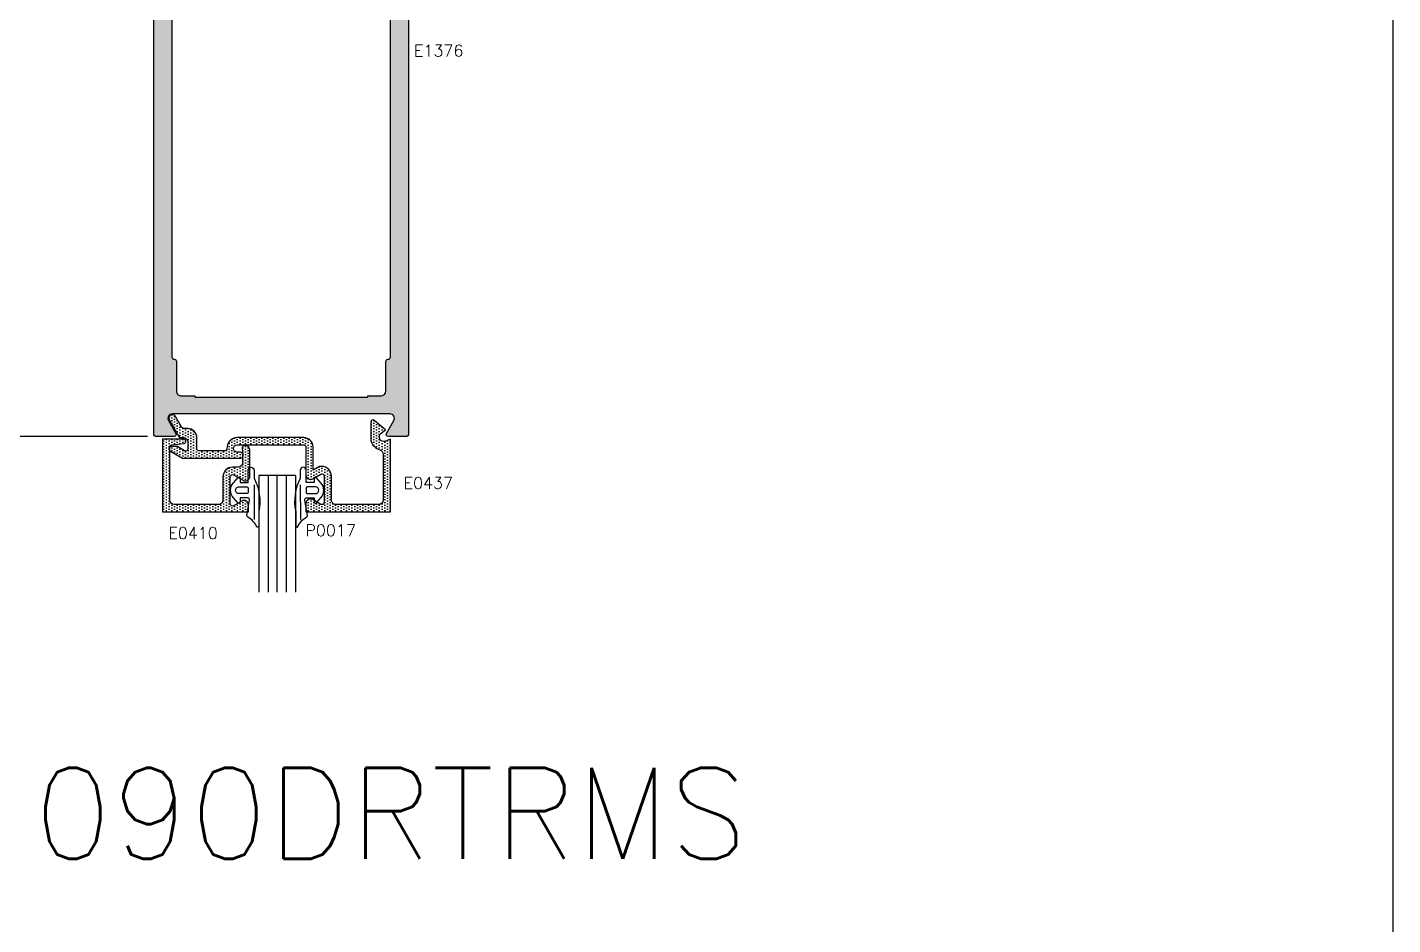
# Model space of a CAD drawing. Extents: x 0 to 130, y 0 to 90.
# Drawn here: x 5.02 to 14.4, y 45.24 to 51.4 of the extents above; entities that cross this region are included whole.
import ezdxf

# ---------------------------------------------------------------- set-up
doc = ezdxf.new("R2010")
doc.units = 0
doc.header["$MEASUREMENT"] = 0
doc.header["$PDMODE"] = 3
doc.layers.get('0').update_dxf_attribs({"linetype": 'CONTINUOUS'})
doc.layers.get('DEFPOINTS').update_dxf_attribs({"linetype": 'CONTINUOUS'})
for name, color, linetype in [('R-ANNO-DIMS', 3, 'CONTINUOUS'), ('R-ANNO-TEXT', 6, 'CONTINUOUS'), ('R-DET1', 4, 'CONTINUOUS'), ('R-DET2', 2, 'CONTINUOUS'), ('R-OTLN', 1, 'CONTINUOUS'), ('R-PAT1', 5, 'CONTINUOUS'), ('TITLE', 7, 'CONTINUOUS')]:
    doc.layers.add(name, color=color, linetype=linetype)
doc.styles.get("Standard").update_dxf_attribs({"font": 'simplex'})
doc.dimstyles.new('1X', dxfattribs={"dimscale": 0, "dimtxt": 0.08, "dimasz": 0.09, "dimexe": 0.062, "dimexo": 0.062, "dimgap": 0.045, "dimtad": 0, "dimdec": 4, "dimzin": 4, "dimtxsty": 'STANDARD', "dimcen": 0, "dimazin": 3, "dimtp": 0.02, "dimtfac": 1, "dimtdec": 4, "dimtofl": 0, "dimtmove": 0, "dimatfit": 3, "dimtolj": 1, "dimtzin": 4})
pattern_1 = [(270, (2.623095042523798, 55.64542432655807), (0.01875, -0.009375000000000003), [0, -0.01875])]

# ---------------------------------------------------------------- blocks, each defined once
blk = doc.blocks.new('*D74')
at = {"layer": 'DEFPOINTS', "color": 0}
for p in [(5.924271584906371, 52.58751069733228), (4.876760505770596, 48.58751069733228), (5.913271584906369, 48.58751069733228)]:
    blk.add_point(p, dxfattribs=at)
at = {"layer": 'R-ANNO-DIMS', "color": 0}
for p, q in [((5.862271584906371, 52.58751069733228), (4.814760505770597, 52.58751069733228)), ((4.876760505770597, 52.49751069733227), (4.876760505770597, 50.46038497292269)), ((4.876760505770596, 48.67751069733228), (4.876760505770597, 50.26371830625602)), ((5.851271584906368, 48.58751069733228), (4.814760505770596, 48.58751069733228))]:
    blk.add_line(p, q, dxfattribs=at)
for points in [[(4.861760505770597, 52.49751069733227), (4.891760505770597, 52.49751069733227), (4.876760505770597, 52.58751069733228)], [(4.861760505770596, 48.67751069733228), (4.891760505770596, 48.67751069733228), (4.876760505770596, 48.58751069733228)]]:
    blk.add_solid(points, dxfattribs=at)
at = {"layer": 'R-ANNO-DIMS', "color": 0, "insert": (4.876760505770588, 50.36205163958935), "char_height": 0.08, "attachment_point": 5, "rotation": 90}
blk.add_mtext('\\A1;4"', dxfattribs=at)

msp = doc.modelspace()

# ---------------------------------------------------------------- hatches: boundary and pattern name
at = {"layer": 'R-PAT1'}
h = msp.add_hatch(dxfattribs=at)
h.set_pattern_fill('DOTS', color=256, scale=0.3, style=0)
h.set_pattern_definition([(0, (-4.05423527865474, 45.86218021456906), (0.009375, 0.01875), [0, -0.01875])])
edge = h.paths.add_edge_path()
edge.add_line((6.768271584906369, 48.74351069733228), (6.021879272423689, 48.74351069733228))
edge.add_arc((6.021879268871984, 48.71251069938285), 0.03099999794942419, 89.99999343555797, 210.0000065644403)
edge.add_line((5.995032484906369, 48.69701069733227), (6.045261983187805, 48.61001070030892))
edge.add_arc((6.032271603849605, 48.60251069733228), 0.01499999999999929, -90.0000000000017, 30.00001312887582, ccw=False)
edge.add_line((6.032271603849605, 48.58751069733228), (5.913271584906369, 48.58751069733228))
edge.add_arc((5.913271584906369, 48.60751069733227), 0.01999999999999957, 180, 270, ccw=False)
edge.add_line((5.893271584906369, 48.60751069733227), (5.893271584906369, 52.55651069733227))
edge.add_arc((5.92427158490637, 52.55651069733228), 0.03100000000000014, 89.9999999999992, 180.0000000000016, ccw=False)
edge.add_line((5.92427158490637, 52.58751069733228), (5.987271584906368, 52.58751069733228))
edge.add_arc((5.987271584906369, 52.55651069733228), 0.03099999999999969, 1.5916157281026244e-12, 90.00000000000159, ccw=False)
edge.add_line((6.018271584906369, 52.55651069733228), (6.018271584906369, 52.22251069733228))
edge.add_arc((6.028271584906368, 52.22251069733228), 0.009999999999998899, 180.0000000000051, 270.0000000000051)
edge.add_line((6.028271584906369, 52.21251069733228), (6.768271584906369, 52.21251069733228))
edge.add_line((6.768271584906369, 52.21251069733228), (7.508271584906364, 52.21251069733228))
edge.add_arc((7.508271584906365, 52.22251069733228), 0.009999999999998899, 269.9999999999949, 359.9999999999949)
edge.add_line((7.518271584906364, 52.22251069733228), (7.518271584906365, 52.55651069733227))
edge.add_arc((7.549271584906368, 52.55651069733228), 0.03100000000000236, 90, 180, ccw=False)
edge.add_line((7.549271584906368, 52.58751069733228), (7.612271584906367, 52.58751069733228))
edge.add_arc((7.612271584906367, 52.55651069733228), 0.03100000000000058, 0, 90, ccw=False)
edge.add_line((7.643271584906367, 52.55651069733228), (7.643271584906369, 48.60751069733228))
edge.add_arc((7.623271584906371, 48.60751069733228), 0.0199999999999978, 269.9999999999949, 359.9999999999949, ccw=False)
edge.add_line((7.623271584906369, 48.58751069733228), (7.504271965963282, 48.58751069733228))
edge.add_arc((7.504271965963282, 48.60251069733228), 0.01500000000000323, 150.0002338362327, 270.0000000000017, ccw=False)
edge.add_line((7.49128155429753, 48.61001064431572), (7.541510648164637, 48.69701080689985))
edge.add_arc((7.514663797388755, 48.71251069733228), 0.03100000000000018, 330.0002338362317, 450)
edge.add_line((7.514663797388755, 48.74351069733228), (6.768271584906369, 48.74351069733228))
edge = h.paths.add_edge_path(flags=16)
edge.add_line((6.03327158490637, 49.11851069733228), (6.034271584906369, 49.11851069733228))
edge.add_arc((6.034271584906369, 49.10351069733228), 0.01499999999999924, -5.115907697472721e-12, 89.9999999999983, ccw=False)
edge.add_line((6.049271584906368, 49.10351069733228), (6.04927158490637, 48.89951069733228))
edge.add_arc((6.080271584906369, 48.89951069733228), 0.03099999999999969, 180.0000000000017, 270.0000000000016)
edge.add_line((6.08027158490637, 48.86851069733228), (6.174271584906368, 48.86851069733228))
edge.add_line((6.174271584906368, 48.86851069733228), (6.174271584906366, 48.85851069733229))
edge.add_line((6.174271584906366, 48.85851069733228), (6.768271584906369, 48.85851069733228))
edge.add_line((6.768271584906369, 48.85851069733228), (7.36227158490637, 48.85851069733228))
edge.add_line((7.36227158490637, 48.85851069733228), (7.36227158490637, 48.86851069733228))
edge.add_line((7.36227158490637, 48.86851069733228), (7.456271584906368, 48.86851069733228))
edge.add_arc((7.456271584906369, 48.89951069733228), 0.03099999999999969, 269.9999999999984, 359.9999999999984)
edge.add_line((7.487271584906368, 48.89951069733227), (7.48727158490637, 49.10351069733228))
edge.add_arc((7.502271584906369, 49.10351069733228), 0.01499999999999879, 90.00000000000682, 180.0000000000068, ccw=False)
edge.add_line((7.502271584906367, 49.11851069733228), (7.503271584906368, 49.11851069733228))
edge.add_arc((7.503271584906368, 49.13351069733228), 0.01500000000000057, 270, 360)
edge.add_line((7.518271584906369, 49.13351069733228), (7.518271584906371, 51.83751069733228))
edge.add_arc((7.50827158490637, 51.83751069733228), 0.01000000000000068, 359.9999999999949, 450.0000000000458)
edge.add_line((7.508271584906362, 51.84751069733228), (7.497271584906379, 51.84751069733227))
edge.add_arc((7.497271584906369, 51.85751069733227), 0.009999999999998899, 180.0000000000051, 270.000000000056, ccw=False)
edge.add_line((7.48727158490637, 51.85751069733227), (7.487271584906368, 52.06651069733228))
edge.add_arc((7.456271584906368, 52.06651069733228), 0.03100000000000058, 0, 90)
edge.add_line((7.456271584906368, 52.09751069733228), (6.768271584906369, 52.09751069733228))
edge.add_line((6.768271584906369, 52.09751069733228), (6.08027158490637, 52.09751069733228))
edge.add_arc((6.080271584906371, 52.06651069733228), 0.03099999999999969, 90.00000000000165, 180.0000000000017)
edge.add_line((6.049271584906371, 52.06651069733228), (6.04927158490637, 51.85751009738227))
edge.add_arc((6.039271584906372, 51.85751009738227), 0.00999999999999801, 269.9942704220027, 359.9999999999949, ccw=False)
edge.add_line((6.039270584906365, 51.84751009743227), (6.028272584906377, 51.84751119723228))
edge.add_arc((6.028271584906369, 51.83751119728228), 0.009999999999998007, 89.9942704219951, 179.9999999999949)
edge.add_line((6.018271584906371, 51.83751119728228), (6.018271584906369, 49.13351069733228))
edge.add_arc((6.03327158490637, 49.13351069733228), 0.01500000000000057, 180, 270)
h = msp.add_hatch(dxfattribs=at)
h.set_pattern_fill('DOTS', color=256, scale=0.3, angle=-90.00000000000001, style=0)
h.set_pattern_definition(pattern_1)
edge = h.paths.add_edge_path()
edge.add_line((6.104376268871984, 48.49052099938285), (6.055895268871986, 48.51851069938285))
edge.add_line((6.055895268871986, 48.51851069938285), (6.011877268871984, 48.51851081578818))
edge.add_arc((6.011877268871984, 48.50351079938285), 0.01500001640532567, 90, 240.000036178873)
edge.add_line((6.004377268871984, 48.49052039938285), (6.090998268871985, 48.44051109938285))
edge.add_line((6.090998268871985, 48.44051109938285), (6.487959268871986, 48.44051118030623))
edge.add_arc((6.487959268871982, 48.46051079938285), 0.01999961907662318, 270.0000000000102, 367.4232191139295)
edge.add_arc((6.487959557507843, 48.4605115654913), 0.01999923389363416, 7.421149520872579, 90.000826912495)
edge.add_line((6.487959268871986, 48.48051079938286), (6.465960268871985, 48.48051059938285))
edge.add_arc((6.465960268871983, 48.50551059938285), 0.02500000000000124, 90.00229183117938, 270.0000000000041, ccw=False)
edge.add_line((6.465959268871984, 48.53051059936286), (6.696378968871986, 48.53051069938285))
edge.add_line((6.696378968871986, 48.53051069938285), (6.922876568871985, 48.53051089938285))
edge.add_arc((6.922876568871985, 48.51551089938285), 0.01500000000000057, 0, 90, ccw=False)
edge.add_line((6.937876568871985, 48.51551089938285), (6.937878058061667, 48.32500489938285))
edge.add_arc((6.968878068871987, 48.32500489938285), 0.03100001081032033, 180.0000000000017, 299.9999884644395)
edge.add_line((6.984378068871987, 48.29815809938285), (7.040376568871984, 48.33048979938285))
edge.add_arc((7.047876568871985, 48.31749949938285), 0.01499992980283686, -3.410605131648481e-12, 120.00015480774411, ccw=False)
edge.add_line((7.062876498674822, 48.31749949938285), (7.062876568871985, 48.13551075938285))
edge.add_arc((7.047876568871985, 48.13551075938285), 0.01500000000000057, 239.9999406858361, 359.9999999999966, ccw=False)
edge.add_line((7.04037655542399, 48.1225203860903), (6.98437812212709, 48.15485173162338))
edge.add_arc((6.968878068871987, 48.12800485938286), 0.03100010000000007, 59.99999305305868, 180.0000000000049)
edge.add_line((6.937877968871987, 48.12800485938286), (6.937879768871987, 48.07051069938286))
edge.add_line((6.937879768871987, 48.07051069938286), (7.518877268871982, 48.07051069938286))
edge.add_line((7.518877268871982, 48.07051069938286), (7.518877268871982, 48.57051069938286))
edge.add_line((7.518877268871982, 48.57051069938286), (7.484384298871987, 48.55672469938285))
edge.add_arc((7.472879648871986, 48.58551079938285), 0.03099994394886057, 127.47490834800499, 291.7846092486225, ccw=False)
edge.add_line((7.454018850962147, 48.61011297056827), (7.484972238871983, 48.63413819938285))
edge.add_line((7.484972238871983, 48.63413819938285), (7.407521746919464, 48.69912547322578))
edge.add_arc((7.397878868871988, 48.68763569938285), 0.01500000000000052, 49.99469487065984, 180.0000000000068)
edge.add_line((7.382878868871988, 48.68763569938285), (7.382882216876101, 48.56207008584002))
edge.add_arc((7.472879491913732, 48.58551071112032), 0.0929998517618747, 194.5988618965204, 253.6051380217327)
edge.add_arc((7.437879798871982, 48.46655279938285), 0.03100000016533085, 0, 73.60501923009122, ccw=False)
edge.add_line((7.468879799037314, 48.46655279938285), (7.468879798871985, 48.15151054938286))
edge.add_arc((7.437879798871984, 48.15151054938286), 0.03100000000000058, 270.00001848250776, 359.99999999999835, ccw=False)
edge.add_line((7.437879808871983, 48.12051054938286), (7.143877268871986, 48.12051054938286))
edge.add_arc((7.143877268871986, 48.15151054938286), 0.03100000000000147, 179.9999630349828, 270, ccw=False)
edge.add_line((7.112877268871991, 48.15151056938286), (7.112876565079063, 48.31749949938285))
edge.add_arc((7.047876568871985, 48.31749949938285), 0.06499999620707797, 359.9999999999992, 450.2454029956547)
edge.add_line((7.047598168871986, 48.38249889938285), (7.030458668871987, 48.38249949938285))
edge.add_line((7.030458668871987, 48.38249949938285), (6.987879068871987, 48.35791599938285))
edge.add_line((6.987879068871987, 48.35791599938285), (6.987876568871986, 48.51551059938286))
edge.add_arc((6.922876568871986, 48.51551059938285), 0.0649999999999995, 1.565811535489744e-12, 90.00000000000156)
edge.add_line((6.922876568871985, 48.58051059938285), (6.465960268871985, 48.58051101434174))
edge.add_arc((6.465961644946114, 48.51050761077599), 0.07000340357927444, 90.00112627723627, 183.3696336210385)
edge.add_arc((6.381105268871984, 48.50551059938285), 0.01499997685864759, -90, 3.3724719556386162, ccw=False)
edge.add_line((6.381105268871984, 48.49051062252421), (6.203878268871986, 48.49051069938285))
edge.add_arc((6.203878268871986, 48.50551059938285), 0.01499990000000029, 180.0000000000034, 270, ccw=False)
edge.add_line((6.188878368871984, 48.50551059938285), (6.188879268871986, 48.58051069938286))
edge.add_arc((6.126879268871983, 48.58051069938286), 0.06200000000000294, 359.9999999999984, 449.9999999999984)
edge.add_line((6.126879268871985, 48.64251069938286), (6.099821268871985, 48.64251079938286))
edge.add_arc((6.099821268871985, 48.65751079938286), 0.01500000000000057, 210.0007277808293, 270, ccw=False)
edge.add_line((6.086830983082553, 48.65001063437741), (6.043596960082368, 48.7248930233267))
edge.add_arc((6.021879268871984, 48.71251069938285), 0.02499960115201979, 29.68959132464568, 210.3387913391537)
edge.add_line((6.000303268871985, 48.69988309938285), (6.064888983082554, 48.58801063437741))
edge.add_arc((6.077879268871985, 48.59551079938286), 0.01500000000000079, 210.0007277808293, 270)
edge.add_line((6.077879268871985, 48.58051079938286), (6.095877268871984, 48.58051079938286))
edge.add_arc((6.095877268871984, 48.54951079938286), 0.03099999999999969, 1.5916157281026244e-12, 90, ccw=False)
edge.add_line((6.126877268871985, 48.54951079938286), (6.126875268871984, 48.50351149938285))
edge.add_arc((6.111876268871987, 48.50351149938285), 0.01499899999999776, 240.00022716327402, 359.99999999999324, ccw=False)
h = msp.add_hatch(dxfattribs=at)
h.set_pattern_fill('DOTS', color=256, scale=0.3, angle=-90.00000000000001, style=0)
h.set_pattern_definition(pattern_1)
edge = h.paths.add_edge_path()
edge.add_arc((6.515188268871984, 48.51076969938286), 0.01499981414418183, 90, 188.0502612881356)
edge.add_line((6.500336268871983, 48.50866909938286), (6.503572268871984, 48.48576959938286))
edge.add_line((6.503572268871984, 48.48576959938286), (6.503574268871983, 48.40873079938285))
edge.add_arc((6.472574268871984, 48.40873079938285), 0.03099999999999881, -90, 0, ccw=False)
edge.add_line((6.472574268871984, 48.37773079938285), (6.433762269437899, 48.37773099400851))
edge.add_arc((6.433573268871985, 48.31273109938285), 0.06500016940408794, 89.83340120324297, 180.1308104447155)
edge.add_line((6.368573268871984, 48.31258269938285), (6.368572268871986, 48.15176946938286))
edge.add_arc((6.337572268871988, 48.15176946938286), 0.03099999999999881, -90, 0, ccw=False)
edge.add_line((6.337572268871988, 48.12076946938286), (6.033575268871985, 48.12076946938286))
edge.add_arc((6.033575268871983, 48.15176946938286), 0.03100000000000058, 180.0000000000033, 270.00000000000324, ccw=False)
edge.add_line((6.002575268871983, 48.15176946938286), (6.002572268871987, 48.51547609938285))
edge.add_arc((6.017572268871987, 48.51547609938285), 0.01500000000000057, 96.99984418117032, 180.0000000000068, ccw=False)
edge.add_line((6.015744269210124, 48.53036429662887), (6.101401256347181, 48.54088170139148))
edge.add_arc((6.099573268871985, 48.55576979938285), 0.01499989999999973, 276.9998441811578, 450)
edge.add_line((6.099573268871985, 48.57076969938285), (5.952574268871984, 48.57076959938286))
edge.add_line((5.952574268871984, 48.57076959938286), (5.952574268871984, 48.07076962198285))
edge.add_line((5.952574268871984, 48.07076962198285), (6.543573668871986, 48.07076962198285))
edge.add_line((6.543573668871986, 48.07076962198285), (6.543575262361799, 48.11807615938285))
edge.add_arc((6.512575268871986, 48.11807615938285), 0.03099999348981264, 1.641576954528704e-12, 120.0000069469476)
edge.add_line((6.497075268871985, 48.14492293938285), (6.441073268871985, 48.11259118938285))
edge.add_arc((6.433573268871985, 48.12558157938285), 0.01500000774506941, 180.0000381971799, 299.9999829196893, ccw=False)
edge.add_line((6.41857326112692, 48.12558156938285), (6.418573268871985, 48.31273109938285))
edge.add_arc((6.433573268871985, 48.31273109938285), 0.01500000000000057, 60.000036178876314, 180.0000000000068, ccw=False)
edge.add_line((6.441073260669331, 48.32572148517542), (6.50707332427913, 48.28761629534841))
edge.add_arc((6.522573668871985, 48.31446299938285), 0.03100009999999991, 239.9993712869268, 359.9999999999967)
edge.add_line((6.553573768871985, 48.31446299938285), (6.553573668871984, 48.49476939938285))
edge.add_arc((6.522573498160639, 48.4947693286719), 0.03100017071142496, 0.0001306908642198303, 89.99968448433064)
edge.add_line((6.522573668871985, 48.52576949938285), (6.515188268871984, 48.52576949938285))

# ---------------------------------------------------------------- linework, layer by layer
at = {"layer": 'R-DET1'}
for points in [[(6.104376268871984, 48.49052099938285), (6.055895268871986, 48.51851069938285), (6.011877268871984, 48.51851081578818, 0.7673272387856587), (6.004377268871984, 48.49052039938285), (6.090998268871985, 48.44051109938285), (6.487959268871986, 48.44051118030623, 0.4526903691078097), (6.507791268871983, 48.46309469938286, 0.3767703072594911), (6.487959268871986, 48.48051079938286), (6.465960268871985, 48.48051059938285, -0.9999800002000091), (6.465959268871984, 48.53051059936286), (6.696378968871986, 48.53051069938285), (6.922876568871985, 48.53051089938285, -0.414213562373095), (6.937876568871985, 48.51551089938285), (6.937878058061667, 48.32500489938285, 0.5773502020784552), (6.984378068871987, 48.29815809938285), (7.040376568871984, 48.33048979938285, -0.5773511698249314), (7.062876498674822, 48.31749949938285), (7.062876568871985, 48.13551075938285, -0.57735061426548), (7.04037655542399, 48.1225203860903), (6.98437812212709, 48.15485173162338, 0.5773503096053206), (6.937877968871987, 48.12800485938286), (6.937879768871987, 48.07051069938286), (7.518877268871982, 48.07051069938286), (7.518877268871982, 48.57051069938286), (7.484384298871987, 48.55672469938285, -0.8716619961154112), (7.454018850962147, 48.61011297056827), (7.484972238871983, 48.63413819938285), (7.407521746919464, 48.69912547322578, 0.6371028040913634), (7.382878868871988, 48.68763569938285), (7.382882216876101, 48.56207008584001, 0.263307311594275), (7.446629778871984, 48.49629229938285, -0.3326800485319401), (7.468879799037314, 48.46655279938285), (7.468879798871985, 48.15151054938286, -0.4142134678914145), (7.437879808871983, 48.12051054938286), (7.143877268871986, 48.12051054938286, -0.414213751336475), (7.112877268871991, 48.15151056938286), (7.112876565079063, 48.31749949938285, 0.4154686075962968), (7.047598168871986, 48.38249889938285), (7.030458668871987, 48.38249949938285), (6.987879068871987, 48.35791599938285), (6.987876568871986, 48.51551059938286, 0.414213562373095), (6.922876568871985, 48.58051059938285), (6.465960268871985, 48.58051101434174, 0.4315399387032696), (6.396079268871983, 48.50639299938285, -0.4315604592530941), (6.381105268871984, 48.49051062252421), (6.203878268871986, 48.49051069938285, -0.414213562373095), (6.188878368871984, 48.50551059938285), (6.188879268871986, 48.58051069938286, 0.414213562373095), (6.126879268871985, 48.64251069938286), (6.099821268871985, 48.64251079938285, -0.2679457888973785), (6.086830983082553, 48.65001063437741), (6.043596960082368, 48.72489302332671, 1.005681447737971), (6.000303268871985, 48.69988309938285), (6.064888983082554, 48.58801063437741, 0.2679457888973763), (6.077879268871985, 48.58051079938286), (6.095877268871984, 48.58051079938286, -0.414213562373095), (6.126877268871985, 48.54951079938286), (6.126875268871984, 48.50351149938285, -0.5773489476079768), (6.104376820372188, 48.49052195461798)], [(6.515188268871984, 48.52576951352704, 0.455991135179026), (6.500336268871983, 48.50866909938286), (6.503572268871984, 48.48576959938286), (6.503574268871983, 48.40873079938285, -0.414213562373095), (6.472574268871984, 48.37773079938285), (6.433762269437899, 48.37773099400851, 0.4157347223605668), (6.368573268871984, 48.31258269938285), (6.368572268871986, 48.15176946938286, -0.414213562373095), (6.337572268871988, 48.12076946938286), (6.033575268871985, 48.12076946938286, -0.414213562373095), (6.002575268871983, 48.15176946938286), (6.002572268871987, 48.51547609938285, -0.3788668861742498), (6.015744269210124, 48.53036429662887), (6.101401256347181, 48.54088170139148, 0.9407073484462662), (6.099573268871985, 48.57076969938285), (5.952574268871984, 48.57076959938286), (5.952574268871984, 48.07076962198285), (6.543573668871986, 48.07076962198285), (6.543575262361799, 48.11807615938285, 0.5773503096053217), (6.497075268871985, 48.14492293938285), (6.441073268871985, 48.11259118938285, -0.5773499475982407), (6.41857326112692, 48.12558156938285), (6.418573268871985, 48.31273109938285, -0.5773500587095051), (6.441073260669331, 48.32572148517542), (6.50707332427913, 48.28761629534841, 0.5773539268997976), (6.553573768871985, 48.31446299938285), (6.553573668871984, 48.49476939938285, 0.4142112813889879), (6.522573668871985, 48.52576949938285), (6.515188268871984, 48.52576949938285)]]:
    msp.add_lwpolyline(points, format="xyb", dxfattribs=at)
at = {"layer": 'R-DET2'}
for p, q in [((6.615726718871986, 48.32064016068286), (6.615726307605364, 47.51850633033711)), ((6.865726718871986, 48.32064016068286), (6.615726718871986, 48.32064016068286)), ((6.678226718871986, 48.32064016068286), (6.678226260509955, 47.51850633033711)), ((6.740726362368157, 47.51850633033711), (6.740726718871986, 48.32064016068286)), ((6.803226718871986, 48.32064016068286), (6.803226260509952, 47.51850633033711)), ((6.865726718871986, 48.32064016068286), (6.865726307605364, 47.51850633033711))]:
    msp.add_line(p, q, dxfattribs=at)
for points in [[(6.613707795328594, 48.07383426000988), (6.613707708120998, 47.97572568812733, -0.477037012448265), (6.601626622982081, 47.96594463957621, 0.1690634905219287), (6.539671093558683, 48.034850885308, -0.3788088368526451), (6.53179023249141, 48.04550350903054), (6.551004337764407, 48.15082012712338, 0.3462419148266733), (6.541042404891542, 48.16669169340592), (6.486955489902256, 48.16669174148316), (6.485844597982343, 48.13649449652863, -0.6086559015379466), (6.472699852290054, 48.13109114125413), (6.440389213933571, 48.16764380857431, -0.3786170875212405), (6.440389305574389, 48.27073975717644), (6.472700008913323, 48.30729236705545, -0.6086559015379387), (6.485844744999628, 48.30188898841253), (6.486955583235563, 48.27169174148312), (6.541955583235541, 48.27169169259425), (6.541955658791077, 48.35669169259421, -0.9999999999999999), (6.581955658791063, 48.35669165703867), (6.581955609867068, 48.30165214977103, -0.1753644488707544)], [(6.867745423032362, 48.0738341471043), (6.867745423032362, 47.9757255752217, 0.477037012448265), (6.87982649947701, 47.96594451593185, -0.1690634905219287), (6.941782090150365, 48.03485070659205, 0.3788088368526451), (6.949662960686632, 48.04550332330938), (6.930448949028388, 48.15081995848138, -0.3462419148266733), (6.940410896009306, 48.16669151590886), (6.994497810998613, 48.16669151590886), (6.995608676076536, 48.13649426996687, 0.6086559015379466), (7.00875341696584, 48.13109090300816), (7.041064087813561, 48.16764354160777, 0.3786170875212405), (7.041064087813561, 48.27073949020994), (7.00875341696584, 48.30729212880955, 0.6086559015379387), (6.995608676076538, 48.30188876185084), (6.994497810998613, 48.27169151590886), (6.939497810998613, 48.27169151590886), (6.939497810998613, 48.35669151590886, 0.9999999999999999), (6.899497810998612, 48.35669151590886), (6.899497810998614, 48.3016520086412, 0.1753644488707544)], [(6.455908168139031, 48.2266917690808, -0.341998713119647), (6.475273098203392, 48.24169175186753), (6.533955556568888, 48.24169169970537, -0.414213562373095), (6.541955549457773, 48.23369169259426), (6.541955523680002, 48.20469169259427, -0.4142135623730958), (6.533955516568897, 48.19669169970538), (6.475273058203401, 48.19669175186755, -0.341998713119647), (6.455908154805702, 48.2116917690808, -0.1270166537925822)], [(7.025545186095169, 48.22669151590885, 0.341998713119647), (7.006180269364132, 48.24169151590885), (6.947497810998613, 48.24169151590885, 0.414213562373095), (6.939497810998613, 48.23369151590886), (6.939497810998613, 48.20469151590886, 0.4142135623730958), (6.947497810998613, 48.19669151590885), (7.006180269364132, 48.19669151590885, 0.341998713119647), (7.025545186095169, 48.21169151590885, 0.1270166537925822)]]:
    msp.add_lwpolyline(points, format="xyb", close=True, dxfattribs=at)
for points in [[(6.581955570622382, 48.25750186645992), (6.581707745454434, 48.01772582902394)], [(6.899497810998614, 48.25750172533007), (6.899745423032362, 48.0177256876739)]]:
    msp.add_lwpolyline(points, dxfattribs=at)
at = {"layer": 'R-OTLN', "linetype": 'CONTINUOUS'}
for points in [[(7.643271584906367, 52.55651069733228), (7.643271584906369, 48.60751069733227, -0.414213562373091), (7.623271584906369, 48.58751069733228), (7.504271965963282, 48.58751069733228, -0.5773489087863775), (7.49128155429753, 48.61001064431572), (7.541510648164637, 48.69701080689984, 0.5773489087863759), (7.514663797388755, 48.74351069733228), (6.768271584906369, 48.74351069733228), (6.021879272423689, 48.74351069733228, 0.5773503455703671), (5.995032484906369, 48.69701069733227), (6.045261983187805, 48.61001070030892, -0.5773503455703503), (6.032271603849605, 48.58751069733228), (5.913271584906369, 48.58751069733228, -0.4142135623730991), (5.893271584906369, 48.60751069733227), (5.893271584906369, 52.55651069733228, -0.4142135623731034)], [(6.018271584906371, 51.83751119728228), (6.018271584906369, 49.13351069733228, 0.414213562373095), (6.03327158490637, 49.11851069733228), (6.034271584906369, 49.11851069733228, -0.4142135623731122), (6.049271584906368, 49.10351069733228), (6.04927158490637, 48.89951069733227, 0.4142135623730909), (6.08027158490637, 48.86851069733228), (6.174271584906368, 48.86851069733228), (6.174271584906366, 48.85851069733228), (6.768271584906369, 48.85851069733228), (7.36227158490637, 48.85851069733228), (7.36227158490637, 48.86851069733228), (7.456271584906368, 48.86851069733228, 0.4142135623730909), (7.487271584906368, 48.89951069733227), (7.48727158490637, 49.10351069733228, -0.414213562373095), (7.502271584906367, 49.11851069733228), (7.503271584906368, 49.11851069733228, 0.414213562373095), (7.518271584906369, 49.13351069733228), (7.518271584906371, 51.83751069733228, 0.4142135623733552)]]:
    msp.add_lwpolyline(points, format="xyb", dxfattribs=at)
at = {"layer": 'TITLE'}
msp.add_line((14.40086279050743, 89.87895019504157), (14.40086279050743, 14.87895019504157), dxfattribs=at)

# ---------------------------------------------------------------- texts
msp.add_text('090DRTRMS', height=0.625).set_placement((5.069399695831358, 45.68916420946874))
at = {"layer": 'R-ANNO-TEXT', "char_height": 0.08, "attachment_point": 4}
for s, insert in [('\\A1;E1376', (7.680140266345528, 51.23705498920278)), ('\\A1;E0437', (7.608436918804196, 48.26908498356758)), ('\\A1;E0410', (5.993496080611601, 47.92492098117368)), ('\\A1;P0017', (6.934588094092792, 47.94380705423934))]:
    msp.add_mtext(s, dxfattribs=dict(at, insert=insert))

# ---------------------------------------------------------------- dimensions: what is measured, and where the dimension line sits
at = {"layer": 'R-ANNO-DIMS'}
dim = msp.add_linear_dim(base=(4.876760505770596, 48.58751069733228), p1=(5.924271584906371, 52.58751069733228), p2=(5.913271584906369, 48.58751069733228), angle=90, dimstyle='1X', override={"dimscale": 1, "dimpost": '"'}, dxfattribs=at)
dim.commit()
dim.dimension.update_dxf_attribs({"geometry": '*D74', "text_midpoint": (4.876760505770588, 50.36205163958935), "dimtype": 160})

doc.saveas('drawing.dxf')
